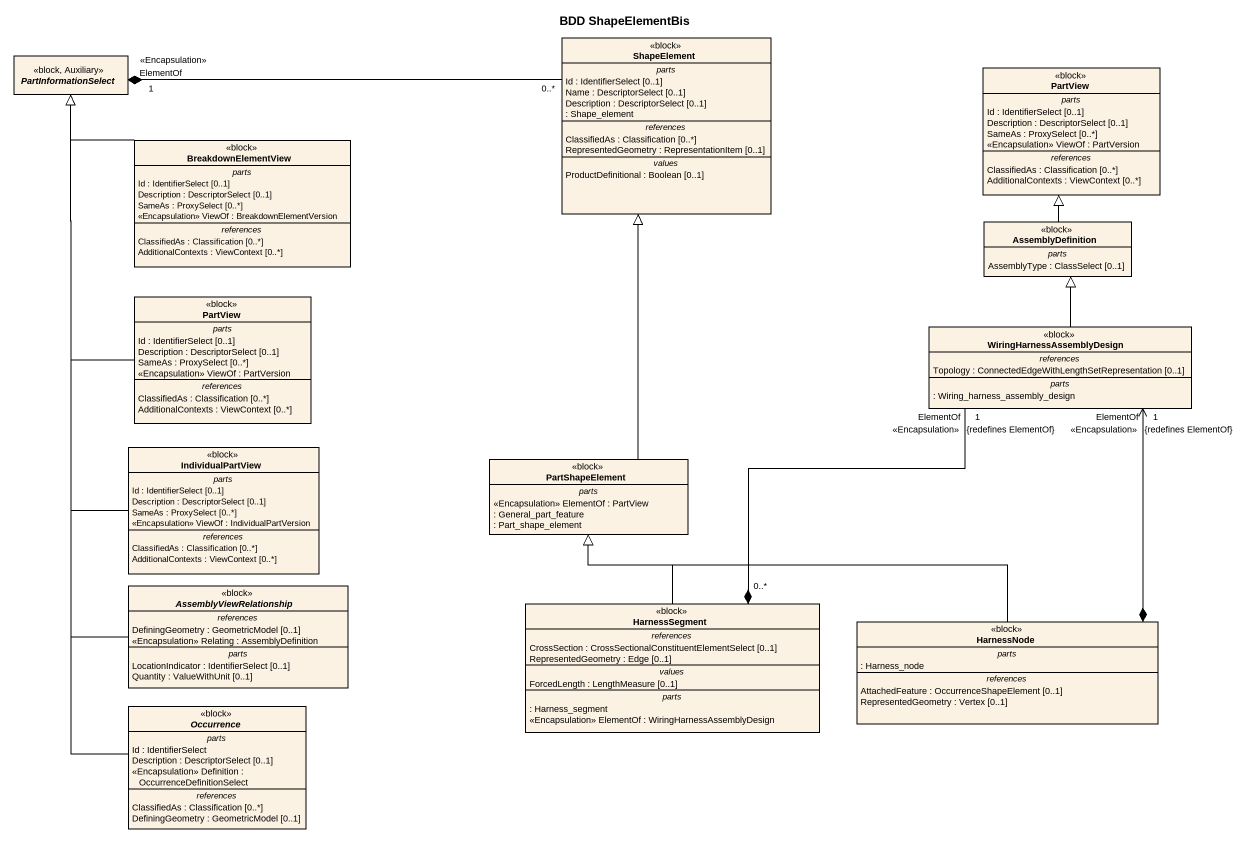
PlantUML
@startuml
title BDD ShapeElementBis
hide circle
hide empty members
abstract class PartInformationSelect <<block, Auxiliary>>
class ShapeElement <<block>> {
  -- parts --
  Id : IdentifierSelect [0..1]
  Name : DescriptorSelect [0..1]
  Description : DescriptorSelect [0..1]
  : Shape_element
  -- references --
  ClassifiedAs : Classification [0..*]
  RepresentedGeometry : RepresentationItem [0..1]
  -- values --
  ProductDefinitional : Boolean [0..1]
}
class PartView <<block>> {
  -- parts --
  Id : IdentifierSelect [0..1]
  Description : DescriptorSelect [0..1]
  SameAs : ProxySelect [0..*]
  <<Encapsulation>> ViewOf : PartVersion
  -- references --
  ClassifiedAs : Classification [0..*]
  AdditionalContexts : ViewContext [0..*]
}
class BreakdownElementView <<block>> {
  -- parts --
  Id : IdentifierSelect [0..1]
  Description : DescriptorSelect [0..1]
  SameAs : ProxySelect [0..*]
  <<Encapsulation>> ViewOf : BreakdownElementVersion
  -- references --
  ClassifiedAs : Classification [0..*]
  AdditionalContexts : ViewContext [0..*]
}
class AssemblyDefinition <<block>> {
  -- parts --
  AssemblyType : ClassSelect [0..1]
}
class "PartView" as PartView_2 <<block>> {
  -- parts --
  Id : IdentifierSelect [0..1]
  Description : DescriptorSelect [0..1]
  SameAs : ProxySelect [0..*]
  <<Encapsulation>> ViewOf : PartVersion
  -- references --
  ClassifiedAs : Classification [0..*]
  AdditionalContexts : ViewContext [0..*]
}
class WiringHarnessAssemblyDesign <<block>> {
  -- references --
  Topology : ConnectedEdgeWithLengthSetRepresentation [0..1]
  -- parts --
  : Wiring_harness_assembly_design
}
class IndividualPartView <<block>> {
  -- parts --
  Id : IdentifierSelect [0..1]
  Description : DescriptorSelect [0..1]
  SameAs : ProxySelect [0..*]
  <<Encapsulation>> ViewOf : IndividualPartVersion
  -- references --
  ClassifiedAs : Classification [0..*]
  AdditionalContexts : ViewContext [0..*]
}
class PartShapeElement <<block>> {
  -- parts --
  <<Encapsulation>> ElementOf : PartView
  : General_part_feature
  : Part_shape_element
}
abstract class AssemblyViewRelationship <<block>> {
  -- references --
  DefiningGeometry : GeometricModel [0..1]
  <<Encapsulation>> Relating : AssemblyDefinition
  -- parts --
  LocationIndicator : IdentifierSelect [0..1]
  Quantity : ValueWithUnit [0..1]
}
class HarnessSegment <<block>> {
  -- references --
  CrossSection : CrossSectionalConstituentElementSelect [0..1]
  RepresentedGeometry : Edge [0..1]
  -- values --
  ForcedLength : LengthMeasure [0..1]
  -- parts --
  : Harness_segment
  <<Encapsulation>> ElementOf : WiringHarnessAssemblyDesign
}
class HarnessNode <<block>> {
  -- parts --
  : Harness_node
  -- references --
  AttachedFeature : OccurrenceShapeElement [0..1]
  RepresentedGeometry : Vertex [0..1]
}
abstract class Occurrence <<block>> {
  -- parts --
  Id : IdentifierSelect
  Description : DescriptorSelect [0..1]
  <<Encapsulation>> Definition : OccurrenceDefinitionSelect
  -- references --
  ClassifiedAs : Classification [0..*]
  DefiningGeometry : GeometricModel [0..1]
}
ShapeElement "0..*" -left-* "ElementOf\n<<Encapsulation>>\n1" PartInformationSelect
BreakdownElementView -up-|> PartInformationSelect
AssemblyDefinition -up-|> PartView
PartView_2 -up-|> PartInformationSelect
WiringHarnessAssemblyDesign -up-|> AssemblyDefinition
WiringHarnessAssemblyDesign "ElementOf\n<<Encapsulation>>\n1\n{redefines ElementOf}" --* "0..*" HarnessSegment
WiringHarnessAssemblyDesign "ElementOf\n<<Encapsulation>>\n1\n{redefines ElementOf}" <--* HarnessNode
IndividualPartView -up-|> PartInformationSelect
PartShapeElement -up-|> ShapeElement
AssemblyViewRelationship -up-|> PartInformationSelect
HarnessSegment -up-|> PartShapeElement
HarnessNode -left-|> PartShapeElement
Occurrence -up-|> PartInformationSelect
@enduml
